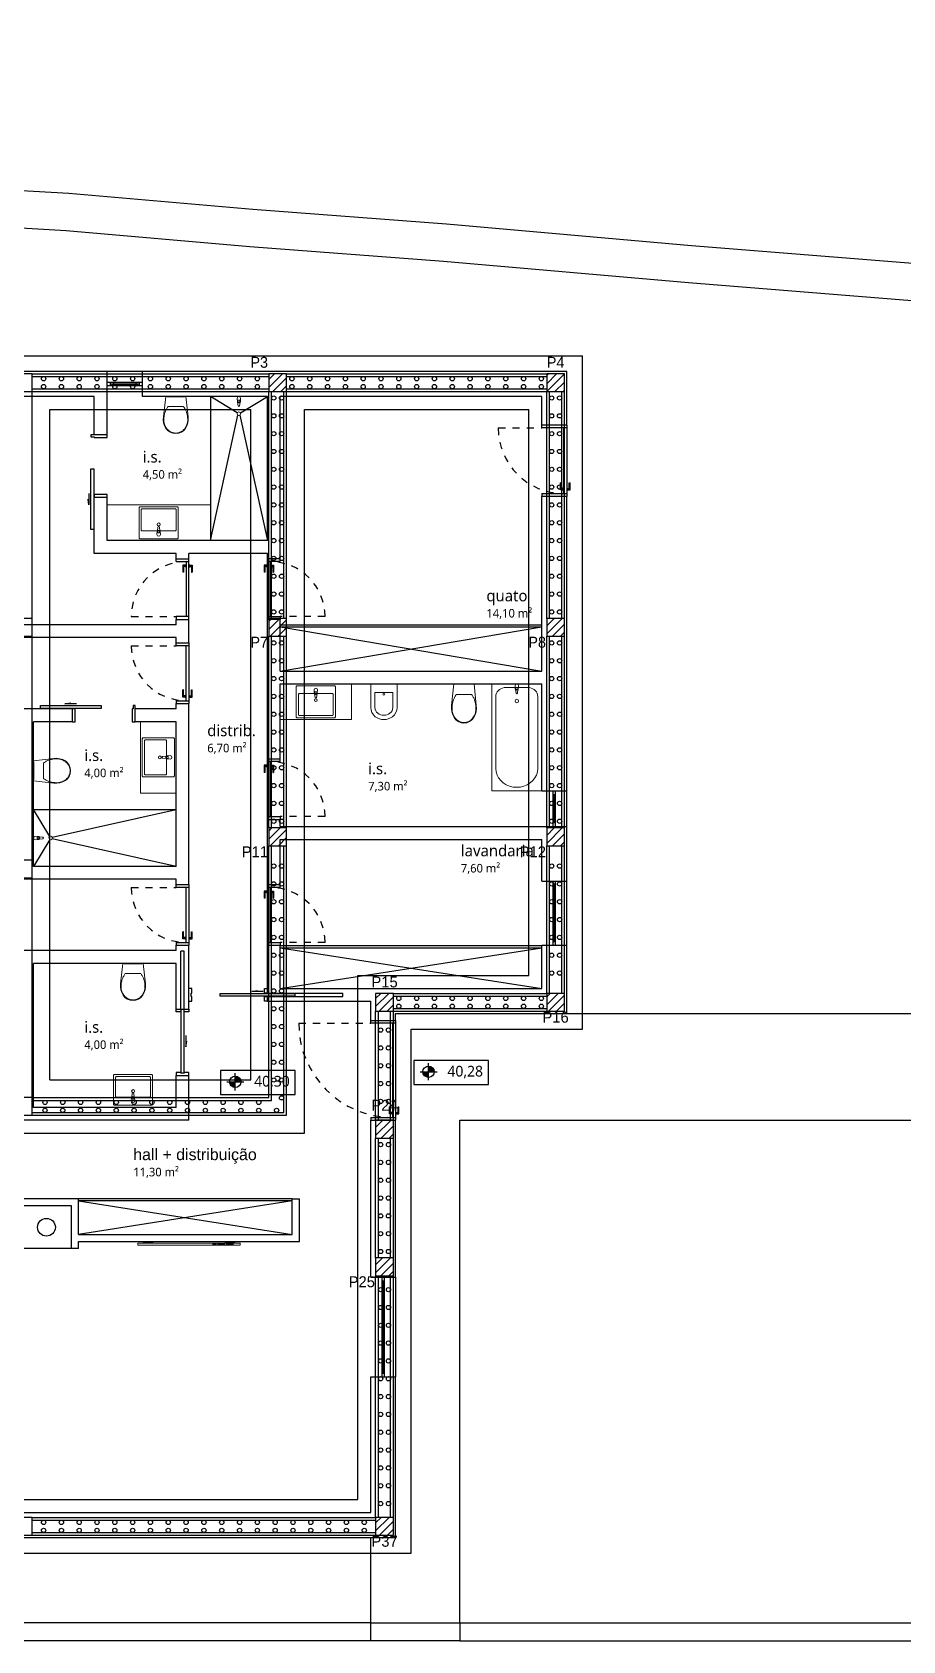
# Model space of a CAD drawing. Header units: millimetres. Extents: x 2071 to 2712, y 1262 to 1380.
# Drawn here: x 2423.16 to 2435.38, y 1355.6 to 1378.16 of the extents above; entities that cross this region are included whole.
import ezdxf
from ezdxf.enums import TextEntityAlignment as Align

# ---------------------------------------------------------------- set-up
doc = ezdxf.new("R2010")
doc.units = ezdxf.units.MM
doc.linetypes.add('Tracejado', pattern=[0.2, 0.1, -0.1])
doc.layers.add('.arquitetura', color=9, linetype='Continuous')
doc.layers.add('.plantas - estrutura em betão', color=8, linetype='Continuous')
doc.styles.add('CYPETXT', font='arial', dxfattribs={"height": 0.2})
doc.styles.add('GENERATED_STYLE_2', font='Trebuchet MS.ttf')

# ---------------------------------------------------------------- blocks, each defined once
blk = doc.blocks.new('A$C6026761A')
h = blk.add_hatch(color=0)
h.dxf.hatch_style = 1
h.paths.add_polyline_path([(300, 500), (300, 300), (500, 300, 0.414214)])
h.paths.add_polyline_path([(300, 300), (100, 300, 0.414214), (300, 100)])
at = {"color": 0}
for p, q in [((300, 0), (300, 600)), ((0, 300), (600, 300))]:
    blk.add_line(p, q, dxfattribs=at)
blk.add_circle((300, 300), 200, dxfattribs=at)
blk = doc.blocks.new('sdvdsv')
at = {"layer": '.arquitetura', "linetype": 'Continuous'}
for p, q in [((471.686, -135.647), (465.586, -135.647)), ((471.686, -136.532), (471.686, -135.647)), ((472.186, -135.647), (471.686, -135.647)), ((478.136, -135.647), (472.186, -135.647)), ((472.186, -135.997), (472.186, -135.647)), ((478.136, -136.397), (478.136, -135.647)), ((471.506, -135.997), (469.856, -135.997)), ((471.506, -136.532), (471.506, -135.997)), ((473.936, -135.997), (472.186, -135.997)), ((473.514, -136.226), (473.136, -135.997)), ((473.136, -135.997), (473.136, -138.017)), ((473.558, -136.225), (473.936, -135.997)), ((473.936, -138.017), (473.936, -135.997)), ((477.786, -135.997), (474.116, -135.997)), ((474.116, -138.272), (474.116, -135.997)), ((477.786, -136.397), (477.786, -135.997)), ((473.136, -138.017), (473.523, -136.259)), ((473.548, -136.259), (473.936, -138.017)), ((478.136, -136.397), (477.786, -136.397)), ((471.686, -136.532), (471.506, -136.532)), ((471.506, -138.197), (471.506, -137.412)), ((471.686, -137.412), (471.506, -137.412)), ((471.686, -138.017), (471.686, -137.412)), ((478.136, -137.397), (477.786, -137.397)), ((477.786, -139.847), (477.786, -137.397)), ((478.136, -141.527), (478.136, -137.397)), ((473.936, -138.017), (471.686, -138.017)), ((472.656, -138.197), (471.506, -138.197)), ((472.656, -138.272), (472.656, -138.197)), ((472.656, -138.272), (472.836, -138.272)), ((473.936, -138.197), (472.836, -138.197)), ((472.836, -138.272), (472.836, -138.197)), ((473.936, -138.272), (473.936, -138.197)), ((474.116, -138.272), (473.936, -138.272)), ((472.656, -139.197), (465.936, -139.197)), ((472.656, -139.197), (472.656, -139.122)), ((472.656, -139.122), (472.836, -139.122)), ((472.836, -139.452), (472.836, -139.122)), ((473.936, -141.077), (473.936, -139.122)), ((474.116, -139.122), (473.936, -139.122)), ((474.116, -139.847), (474.116, -139.122)), ((474.116, -139.197), (477.786, -139.197)), ((472.656, -139.377), (465.936, -139.377)), ((472.656, -139.452), (472.656, -139.377)), ((474.116, -139.227), (477.786, -139.227)), ((474.116, -139.227), (477.786, -139.847)), ((474.116, -139.847), (477.786, -139.227)), ((472.656, -139.452), (472.836, -139.452)), ((474.116, -139.847), (477.786, -139.847)), ((474.116, -141.077), (474.116, -140.027)), ((474.116, -140.027), (477.786, -140.027)), ((477.786, -141.527), (477.786, -140.027)), ((472.656, -140.377), (472.656, -140.302)), ((472.656, -140.302), (472.836, -140.302)), ((472.836, -142.842), (472.836, -140.302)), ((471.201, -140.377), (469.826, -140.377)), ((471.201, -140.557), (471.201, -140.377)), ((472.656, -140.377), (472.081, -140.377)), ((472.081, -140.557), (472.081, -140.377)), ((471.201, -140.557), (470.656, -140.557)), ((470.656, -142.587), (470.656, -140.557)), ((472.656, -140.557), (472.081, -140.557)), ((472.656, -142.587), (472.656, -140.557)), ((473.936, -141.077), (474.116, -141.077)), ((477.786, -141.527), (478.136, -141.527)), ((478.136, -142.027), (478.136, -141.527)), ((470.884, -142.165), (470.656, -141.787)), ((470.656, -141.787), (472.656, -141.787)), ((470.917, -142.175), (472.656, -141.787)), ((473.936, -142.842), (473.936, -141.927)), ((473.936, -141.927), (474.116, -141.927)), ((474.116, -142.027), (474.116, -141.927)), ((474.116, -142.027), (478.136, -142.027)), ((478.136, -142.792), (478.136, -142.027)), ((470.884, -142.209), (470.656, -142.587)), ((472.656, -142.587), (470.917, -142.2)), ((474.116, -142.842), (474.116, -142.207)), ((474.116, -142.207), (477.786, -142.207)), ((477.786, -142.792), (477.786, -142.207)), ((472.656, -142.767), (465.586, -142.767)), ((472.656, -142.587), (470.656, -142.587)), ((472.656, -142.842), (472.656, -142.767)), ((477.786, -142.792), (478.136, -142.792)), ((478.136, -143.692), (478.136, -142.792)), ((472.656, -142.842), (472.836, -142.842)), ((473.936, -142.842), (474.116, -142.842)), ((472.656, -143.767), (472.656, -143.692)), ((472.656, -143.692), (472.836, -143.692)), ((472.836, -144.587), (472.836, -143.692)), ((473.936, -144.362), (473.936, -143.692)), ((473.936, -143.692), (474.116, -143.692)), ((474.116, -144.297), (474.116, -143.692)), ((474.116, -143.697), (477.786, -143.697)), ((477.786, -144.297), (477.786, -143.692)), ((477.786, -143.692), (478.136, -143.692)), ((478.136, -144.647), (478.136, -143.692)), ((472.656, -143.767), (469.826, -143.767)), ((472.721, -144.587), (472.721, -143.777)), ((472.771, -143.777), (472.721, -143.777)), ((472.771, -144.587), (472.771, -143.777)), ((474.116, -143.727), (477.786, -143.727)), ((474.116, -143.727), (477.786, -144.297)), ((474.116, -144.297), (477.786, -143.727)), ((472.656, -143.947), (470.656, -143.947)), ((470.656, -145.967), (470.656, -143.947)), ((472.656, -144.587), (472.656, -143.947)), ((473.936, -144.362), (474.996, -144.362)), ((474.116, -144.297), (477.786, -144.297)), ((474.996, -144.412), (474.996, -144.362)), ((472.656, -144.587), (472.721, -144.587)), ((472.771, -144.587), (472.836, -144.587)), ((473.936, -144.412), (474.996, -144.412)), ((473.936, -144.477), (473.936, -144.412)), ((473.936, -144.477), (475.386, -144.477)), ((475.386, -144.747), (475.386, -144.477)), ((475.386, -144.747), (475.736, -144.747)), ((475.736, -144.747), (475.736, -144.647)), ((475.736, -144.647), (478.136, -144.647)), ((478.136, -144.647), (484.136, -144.647)), ((472.656, -145.967), (472.656, -145.517)), ((472.656, -145.517), (472.836, -145.517)), ((472.836, -146.147), (472.836, -145.517)), ((472.656, -145.967), (470.656, -145.967)), ((472.836, -146.147), (465.586, -146.147)), ((475.386, -146.147), (475.736, -146.147)), ((475.386, -148.347), (475.386, -146.147)), ((475.736, -148.347), (475.736, -146.147)), ((476.636, -146.147), (484.136, -146.147)), ((471.286, -147.247), (469.986, -147.247)), ((471.286, -147.747), (471.286, -147.247)), ((474.286, -147.247), (471.286, -147.247)), ((474.286, -147.277), (471.286, -147.277)), ((471.286, -147.277), (474.286, -147.747)), ((474.286, -147.277), (471.286, -147.747)), ((474.286, -147.747), (474.286, -147.247)), ((474.286, -147.247), (474.386, -147.247)), ((474.386, -147.847), (474.386, -147.247)), ((471.186, -147.347), (470.486, -147.347)), ((471.186, -147.947), (471.186, -147.347)), ((471.286, -147.747), (474.286, -147.747)), ((471.186, -147.947), (470.486, -147.947)), ((471.286, -147.947), (471.186, -147.947)), ((471.286, -147.947), (471.286, -147.847)), ((471.286, -147.847), (474.386, -147.847)), ((475.386, -148.347), (475.736, -148.347)), ((475.736, -148.347), (475.736, -149.747)), ((475.386, -149.747), (475.736, -149.747)), ((475.386, -151.647), (475.386, -149.747)), ((475.736, -151.997), (475.736, -149.747)), ((460.286, -151.647), (475.386, -151.647)), ((459.936, -151.997), (475.736, -151.997)), ((475.386, -153.197), (444.047, -153.197)), ((476.636, -153.197), (495.07, -153.197)), ((475.386, -153.447), (444.047, -153.447)), ((476.636, -153.447), (495.07, -153.447))]:
    blk.add_line(p, q, dxfattribs=at)
at = {"layer": '.arquitetura'}
for p, q in [((472.186, -135.802), (471.686, -135.802)), ((471.736, -135.842), (471.736, -135.802)), ((471.776, -135.802), (471.776, -135.817)), ((472.096, -135.817), (472.096, -135.802)), ((472.136, -135.802), (472.136, -135.842)), ((471.686, -135.842), (472.186, -135.842)), ((471.751, -135.827), (471.751, -135.817)), ((471.751, -135.817), (471.761, -135.817)), ((471.761, -135.827), (471.751, -135.827)), ((471.761, -135.817), (471.761, -135.827)), ((471.761, -135.817), (472.111, -135.817)), ((471.761, -135.827), (472.111, -135.827)), ((471.776, -135.827), (471.776, -135.842)), ((472.096, -135.842), (472.096, -135.827)), ((472.111, -135.827), (472.111, -135.817)), ((472.111, -135.817), (472.121, -135.817)), ((472.121, -135.827), (472.111, -135.827)), ((472.121, -135.817), (472.121, -135.827)), ((477.786, -136.437), (477.786, -136.397)), ((478.136, -136.437), (477.786, -136.437)), ((478.096, -137.357), (478.096, -136.437)), ((478.136, -136.397), (478.136, -137.397)), ((477.786, -137.357), (477.786, -137.397)), ((477.786, -137.357), (478.136, -137.357)), ((478.061, -137.207), (478.049, -137.207)), ((478.049, -137.307), (478.049, -137.207)), ((478.091, -137.307), (478.049, -137.307)), ((478.061, -137.287), (478.061, -137.207)), ((478.091, -137.287), (478.061, -137.287)), ((478.091, -137.317), (478.091, -137.277)), ((478.091, -137.277), (478.096, -137.277)), ((478.091, -137.317), (478.096, -137.317)), ((478.136, -137.277), (478.141, -137.277)), ((478.136, -137.317), (478.141, -137.317)), ((478.141, -137.317), (478.141, -137.277)), ((478.141, -137.287), (478.171, -137.287)), ((478.141, -137.307), (478.183, -137.307)), ((478.171, -137.207), (478.183, -137.207)), ((478.171, -137.287), (478.171, -137.207)), ((478.183, -137.307), (478.183, -137.207)), ((472.656, -138.312), (472.656, -138.272)), ((472.836, -139.122), (472.836, -138.272)), ((473.936, -139.122), (473.936, -138.272)), ((474.116, -138.312), (474.116, -138.272)), ((472.656, -138.312), (472.836, -138.312)), ((472.791, -138.362), (472.749, -138.362)), ((472.749, -138.362), (472.749, -138.462)), ((472.761, -138.462), (472.749, -138.462)), ((472.791, -138.382), (472.761, -138.382)), ((472.761, -138.382), (472.761, -138.462)), ((472.791, -138.352), (472.791, -138.392)), ((472.791, -138.352), (472.796, -138.352)), ((472.791, -138.392), (472.796, -138.392)), ((472.796, -138.312), (472.796, -139.082)), ((472.836, -138.352), (472.841, -138.352)), ((472.836, -138.392), (472.841, -138.392)), ((472.841, -138.352), (472.841, -138.392)), ((472.841, -138.362), (472.883, -138.362)), ((472.841, -138.382), (472.871, -138.382)), ((472.871, -138.382), (472.871, -138.462)), ((472.871, -138.462), (472.883, -138.462)), ((472.883, -138.362), (472.883, -138.462)), ((473.931, -138.362), (473.889, -138.362)), ((473.889, -138.362), (473.889, -138.462)), ((473.901, -138.462), (473.889, -138.462)), ((473.931, -138.382), (473.901, -138.382)), ((473.901, -138.382), (473.901, -138.462)), ((473.936, -138.352), (473.931, -138.352)), ((473.931, -138.352), (473.931, -138.392)), ((473.936, -138.392), (473.931, -138.392)), ((474.116, -138.312), (473.936, -138.312)), ((473.976, -138.312), (473.976, -139.082)), ((473.981, -138.352), (473.976, -138.352)), ((473.981, -138.392), (473.976, -138.392)), ((473.981, -138.352), (473.981, -138.392)), ((473.981, -138.362), (474.023, -138.362)), ((473.981, -138.382), (474.011, -138.382)), ((474.011, -138.382), (474.011, -138.462)), ((474.011, -138.462), (474.023, -138.462)), ((474.023, -138.362), (474.023, -138.462)), ((472.656, -139.082), (472.656, -139.122)), ((472.836, -139.082), (472.656, -139.082)), ((473.936, -139.082), (474.116, -139.082)), ((474.116, -139.082), (474.116, -139.122)), ((472.656, -139.492), (472.656, -139.452)), ((472.836, -139.492), (472.656, -139.492)), ((472.796, -140.262), (472.796, -139.492)), ((472.836, -139.452), (472.836, -140.302)), ((472.656, -140.262), (472.656, -140.302)), ((472.656, -140.262), (472.836, -140.262)), ((472.761, -140.112), (472.749, -140.112)), ((472.749, -140.212), (472.749, -140.112)), ((472.791, -140.212), (472.749, -140.212)), ((472.761, -140.192), (472.761, -140.112)), ((472.791, -140.192), (472.761, -140.192)), ((472.791, -140.222), (472.791, -140.182)), ((472.791, -140.182), (472.796, -140.182)), ((472.791, -140.222), (472.796, -140.222)), ((472.836, -140.182), (472.841, -140.182)), ((472.836, -140.222), (472.841, -140.222)), ((472.841, -140.222), (472.841, -140.182)), ((472.841, -140.192), (472.871, -140.192)), ((472.841, -140.212), (472.883, -140.212)), ((472.871, -140.112), (472.883, -140.112)), ((472.871, -140.192), (472.871, -140.112)), ((472.883, -140.212), (472.883, -140.112)), ((473.931, -141.167), (473.889, -141.167)), ((473.889, -141.167), (473.889, -141.267)), ((473.931, -141.187), (473.901, -141.187)), ((473.901, -141.187), (473.901, -141.267)), ((473.936, -141.157), (473.931, -141.157)), ((473.931, -141.157), (473.931, -141.197)), ((473.936, -141.197), (473.931, -141.197)), ((473.936, -141.927), (473.936, -141.077)), ((474.116, -141.117), (473.936, -141.117)), ((473.976, -141.117), (473.976, -141.887)), ((473.981, -141.157), (473.976, -141.157)), ((473.981, -141.197), (473.976, -141.197)), ((473.981, -141.157), (473.981, -141.197)), ((473.981, -141.167), (474.023, -141.167)), ((473.981, -141.187), (474.011, -141.187)), ((474.011, -141.187), (474.011, -141.267)), ((474.023, -141.167), (474.023, -141.267)), ((474.116, -141.117), (474.116, -141.077)), ((473.901, -141.267), (473.889, -141.267)), ((474.011, -141.267), (474.023, -141.267)), ((477.941, -141.527), (477.941, -142.027)), ((477.941, -141.577), (477.981, -141.577)), ((477.956, -141.617), (477.941, -141.617)), ((477.956, -141.602), (477.956, -141.592)), ((477.956, -141.592), (477.966, -141.592)), ((477.966, -141.602), (477.956, -141.602)), ((477.956, -141.602), (477.956, -141.952)), ((477.966, -141.592), (477.966, -141.602)), ((477.966, -141.602), (477.966, -141.952)), ((477.981, -141.617), (477.966, -141.617)), ((477.981, -142.027), (477.981, -141.527)), ((473.936, -141.887), (474.116, -141.887)), ((474.116, -141.887), (474.116, -141.927)), ((477.941, -141.937), (477.956, -141.937)), ((477.981, -141.977), (477.941, -141.977)), ((477.956, -141.962), (477.956, -141.952)), ((477.956, -141.952), (477.966, -141.952)), ((477.966, -141.962), (477.956, -141.962)), ((477.966, -141.937), (477.981, -141.937)), ((477.966, -141.952), (477.966, -141.962)), ((477.941, -142.792), (477.941, -143.692)), ((477.981, -143.692), (477.981, -142.792)), ((472.656, -142.882), (472.656, -142.842)), ((472.836, -142.882), (472.656, -142.882)), ((472.796, -143.652), (472.796, -142.882)), ((472.836, -142.842), (472.836, -143.692)), ((473.931, -142.932), (473.889, -142.932)), ((473.889, -142.932), (473.889, -143.032)), ((473.901, -143.032), (473.889, -143.032)), ((473.931, -142.952), (473.901, -142.952)), ((473.901, -142.952), (473.901, -143.032)), ((473.936, -142.922), (473.931, -142.922)), ((473.931, -142.922), (473.931, -142.962)), ((473.936, -142.962), (473.931, -142.962)), ((473.936, -143.692), (473.936, -142.842)), ((474.116, -142.882), (473.936, -142.882)), ((473.976, -142.882), (473.976, -143.652)), ((473.981, -142.922), (473.976, -142.922)), ((473.981, -142.962), (473.976, -142.962)), ((473.981, -142.922), (473.981, -142.962)), ((473.981, -142.932), (474.023, -142.932)), ((473.981, -142.952), (474.011, -142.952)), ((474.011, -142.952), (474.011, -143.032)), ((474.011, -143.032), (474.023, -143.032)), ((474.023, -142.932), (474.023, -143.032)), ((474.116, -142.882), (474.116, -142.842)), ((477.941, -142.842), (477.981, -142.842)), ((477.956, -142.882), (477.941, -142.882)), ((477.956, -142.867), (477.956, -142.857)), ((477.956, -142.857), (477.966, -142.857)), ((477.966, -142.867), (477.956, -142.867)), ((477.956, -142.867), (477.956, -143.617)), ((477.966, -142.857), (477.966, -142.867)), ((477.966, -142.867), (477.966, -143.617)), ((477.981, -142.882), (477.966, -142.882)), ((472.656, -143.652), (472.656, -143.692)), ((472.656, -143.652), (472.836, -143.652)), ((472.761, -143.502), (472.749, -143.502)), ((472.749, -143.602), (472.749, -143.502)), ((472.791, -143.602), (472.749, -143.602)), ((472.761, -143.582), (472.761, -143.502)), ((472.791, -143.582), (472.761, -143.582)), ((472.791, -143.612), (472.791, -143.572)), ((472.791, -143.572), (472.796, -143.572)), ((472.791, -143.612), (472.796, -143.612)), ((472.836, -143.572), (472.841, -143.572)), ((472.836, -143.612), (472.841, -143.612)), ((472.841, -143.612), (472.841, -143.572)), ((472.841, -143.582), (472.871, -143.582)), ((472.841, -143.602), (472.883, -143.602)), ((472.871, -143.502), (472.883, -143.502)), ((472.871, -143.582), (472.871, -143.502)), ((472.883, -143.602), (472.883, -143.502)), ((473.936, -143.652), (474.116, -143.652)), ((474.116, -143.652), (474.116, -143.692)), ((477.941, -143.602), (477.956, -143.602)), ((477.981, -143.642), (477.941, -143.642)), ((477.956, -143.627), (477.956, -143.617)), ((477.956, -143.617), (477.966, -143.617)), ((477.966, -143.627), (477.956, -143.627)), ((477.966, -143.602), (477.981, -143.602)), ((477.966, -143.617), (477.966, -143.627)), ((475.386, -144.787), (475.386, -144.747)), ((475.736, -144.787), (475.386, -144.787)), ((475.696, -146.107), (475.696, -144.787)), ((475.736, -144.747), (475.736, -146.147)), ((475.661, -145.957), (475.649, -145.957)), ((475.649, -146.057), (475.649, -145.957)), ((475.661, -146.037), (475.661, -145.957)), ((475.771, -145.957), (475.783, -145.957)), ((475.771, -146.037), (475.771, -145.957)), ((475.783, -146.057), (475.783, -145.957)), ((475.386, -146.107), (475.386, -146.147)), ((475.386, -146.107), (475.736, -146.107)), ((475.691, -146.057), (475.649, -146.057)), ((475.691, -146.037), (475.661, -146.037)), ((475.691, -146.067), (475.691, -146.027)), ((475.691, -146.027), (475.696, -146.027)), ((475.691, -146.067), (475.696, -146.067)), ((475.736, -146.027), (475.741, -146.027)), ((475.736, -146.067), (475.741, -146.067)), ((475.741, -146.067), (475.741, -146.027)), ((475.741, -146.037), (475.771, -146.037)), ((475.741, -146.057), (475.783, -146.057)), ((475.541, -148.347), (475.541, -149.747)), ((475.541, -148.397), (475.581, -148.397)), ((475.556, -148.437), (475.541, -148.437)), ((475.556, -148.422), (475.556, -148.412)), ((475.556, -148.412), (475.566, -148.412)), ((475.566, -148.422), (475.556, -148.422)), ((475.556, -149.672), (475.556, -148.422)), ((475.566, -148.412), (475.566, -148.422)), ((475.566, -149.672), (475.566, -148.422)), ((475.581, -148.437), (475.566, -148.437)), ((475.581, -149.747), (475.581, -148.347)), ((475.541, -149.657), (475.556, -149.657)), ((475.581, -149.697), (475.541, -149.697)), ((475.556, -149.682), (475.556, -149.672)), ((475.556, -149.672), (475.566, -149.672)), ((475.566, -149.682), (475.556, -149.682)), ((475.566, -149.657), (475.581, -149.657)), ((475.566, -149.672), (475.566, -149.682))]:
    blk.add_line(p, q, dxfattribs=at)
at = {"layer": '.arquitetura', "linetype": 'Tracejado', "ltscale": 0.1}
for p, q in [((477.176, -136.437), (477.786, -136.437)), ((472.026, -139.082), (472.656, -139.082)), ((474.746, -139.082), (474.116, -139.082)), ((472.026, -139.492), (472.656, -139.492)), ((474.746, -141.887), (474.116, -141.887)), ((472.026, -142.882), (472.656, -142.882)), ((474.746, -143.652), (474.116, -143.652)), ((474.376, -144.787), (475.386, -144.787))]:
    blk.add_line(p, q, dxfattribs=at)
at = {"layer": '.arquitetura', "linetype": 'Continuous', "lineweight": 5}
for p, q in [((473.136, -137.517), (471.686, -137.517)), ((475.116, -140.527), (475.116, -140.027)), ((474.116, -140.527), (475.116, -140.527)), ((472.156, -141.557), (472.156, -140.557)), ((472.656, -141.557), (472.156, -141.557))]:
    blk.add_line(p, q, dxfattribs=at)
at = {"layer": '.arquitetura', "ltscale": 0.1}
for p, q in [((476.636, -153.197), (476.636, -146.147)), ((475.386, -153.197), (475.386, -151.997))]:
    blk.add_line(p, q, dxfattribs=at)
at = {"layer": '.arquitetura', "linetype": 'Continuous', "flags": 128}
blk.add_lwpolyline([(495.07, -135.125), (493.48, -134.982), (488.171, -134.53), (485.865, -134.359), (479.889, -133.881), (476.452, -133.58), (473.731, -133.373), (471.152, -133.15), (469.078, -133.03), (466.148, -132.754), (463.987, -132.515), (460.783, -132.192), (458.964, -132.037), (456.792, -131.868), (453.072, -131.659), (451.177, -131.425), (449.554, -131.238), (447.517, -131.109), (446.351, -131.089), (444.885, -130.958), (444.047, -130.887)], dxfattribs=at)
at = {"layer": '.arquitetura', "linetype": 'Continuous'}
blk.add_lwpolyline([(495.07, -135.652), (493.434, -135.505), (488.13, -135.054), (485.825, -134.882), (479.845, -134.404), (476.409, -134.103), (473.688, -133.896), (471.114, -133.674), (469.038, -133.553), (466.094, -133.277), (463.932, -133.037), (460.734, -132.715), (458.922, -132.56), (456.757, -132.392), (453.025, -132.182), (451.115, -131.946), (449.507, -131.761), (447.496, -131.634), (446.323, -131.613), (444.84, -131.481), (444.047, -131.413)], dxfattribs=at)
at = {"layer": '.arquitetura', "linetype": 'Continuous', "lineweight": 5}
for points in [[(472.808, -136.406), (472.789, -136.444), (472.763, -136.474), (472.73, -136.498), (472.692, -136.512), (472.651, -136.517), (472.61, -136.512), (472.572, -136.498), (472.538, -136.474), (472.513, -136.444), (472.494, -136.406), (472.481, -136.366), (472.476, -136.324), (472.478, -136.282), (472.51, -135.997), (472.792, -135.997), (472.824, -136.282), (472.826, -136.324), (472.82, -136.366)], [(472.774, -135.997), (472.774, -136.002), (472.528, -136.002), (472.528, -135.997)], [(476.538, -140.46), (476.557, -140.5), (476.582, -140.532), (476.615, -140.556), (476.654, -140.572), (476.695, -140.577), (476.736, -140.572), (476.774, -140.556), (476.807, -140.532), (476.833, -140.5), (476.852, -140.46), (476.864, -140.417), (476.87, -140.373), (476.868, -140.328), (476.836, -140.027), (476.554, -140.027), (476.521, -140.328), (476.52, -140.373), (476.525, -140.417)], [(476.572, -140.027), (476.572, -140.032), (476.818, -140.032), (476.818, -140.027)], [(477.786, -141.527), (477.086, -141.527), (477.086, -140.027), (477.786, -140.027)], [(477.144, -140.181), (477.15, -140.159), (477.16, -140.14), (477.174, -140.122), (477.192, -140.106), (477.212, -140.094), (477.234, -140.085), (477.257, -140.079), (477.282, -140.077), (477.59, -140.077), (477.614, -140.079), (477.638, -140.085), (477.66, -140.094), (477.68, -140.106), (477.697, -140.122), (477.711, -140.14), (477.721, -140.159), (477.728, -140.181), (477.73, -140.202), (477.73, -141.215), (477.725, -141.26), (477.712, -141.305), (477.69, -141.346), (477.661, -141.383), (477.625, -141.416), (477.583, -141.442), (477.536, -141.461), (477.487, -141.473), (477.436, -141.477), (477.385, -141.473), (477.335, -141.461), (477.289, -141.442), (477.247, -141.416), (477.211, -141.383), (477.181, -141.346), (477.159, -141.305), (477.146, -141.26), (477.142, -141.215), (477.142, -140.202)], [(471.065, -141.402), (471.103, -141.383), (471.133, -141.358), (471.156, -141.325), (471.171, -141.286), (471.176, -141.245), (471.171, -141.204), (471.156, -141.166), (471.133, -141.133), (471.103, -141.107), (471.065, -141.088), (471.024, -141.076), (470.982, -141.07), (470.94, -141.072), (470.656, -141.104), (470.656, -141.386), (470.94, -141.419), (470.982, -141.42), (471.024, -141.415)], [(470.656, -141.368), (470.661, -141.368), (470.661, -141.122), (470.656, -141.122)], [(471.894, -144.356), (471.913, -144.394), (471.938, -144.424), (471.971, -144.448), (472.01, -144.462), (472.051, -144.467), (472.092, -144.462), (472.13, -144.448), (472.163, -144.424), (472.189, -144.394), (472.208, -144.356), (472.22, -144.316), (472.226, -144.274), (472.224, -144.232), (472.192, -143.947), (471.91, -143.947), (471.877, -144.232), (471.876, -144.274), (471.881, -144.316)], [(471.928, -143.947), (471.928, -143.952), (472.174, -143.952), (472.174, -143.947)]]:
    blk.add_lwpolyline(points, close=True, dxfattribs=at)
for points in [[(473.518, -136.074, 0.545546), (473.553, -136.074, 0.12102), (473.557, -136.064), (473.561, -136.022, 1), (473.511, -136.022), (473.515, -136.064, 0.12102)], [(473.522, -136.062, 1), (473.549, -136.062), (473.549, -136.047), (473.522, -136.047)], [(472.151, -137.992), (472.671, -137.992, 0.414214), (472.686, -137.977), (472.686, -137.557, 0.414214), (472.671, -137.542), (472.151, -137.542, 0.414214), (472.136, -137.557), (472.136, -137.977, 0.414214)], [(472.166, -137.587), (472.166, -137.867, 0.414214), (472.181, -137.882), (472.641, -137.882, 0.414214), (472.656, -137.867), (472.656, -137.587, 0.414214), (472.641, -137.572), (472.181, -137.572, 0.414214)], [(472.424, -137.892, 1), (472.397, -137.892), (472.397, -137.907), (472.424, -137.907)], [(474.356, -140.052), (474.876, -140.052, -0.414214), (474.891, -140.067), (474.891, -140.487, -0.414214), (474.876, -140.502), (474.356, -140.502, -0.414214), (474.341, -140.487), (474.341, -140.067, -0.414214)], [(477.422, -140.092, 1), (477.449, -140.092), (477.449, -140.077), (477.422, -140.077)], [(474.386, -140.472), (474.846, -140.472, 0.414214), (474.861, -140.457), (474.861, -140.177, 0.414214), (474.846, -140.162), (474.386, -140.162, 0.414214), (474.371, -140.177), (474.371, -140.457, 0.414214)], [(474.629, -140.137), (474.602, -140.137), (474.602, -140.152, 1), (474.629, -140.152)], [(475.446, -140.357, 0.236068), (475.487, -140.439, 0.333333), (475.655, -140.439, 0.236068), (475.696, -140.357), (475.696, -140.147), (475.446, -140.147)], [(472.631, -140.797), (472.631, -141.317, -0.414214), (472.616, -141.332), (472.196, -141.332, -0.414214), (472.181, -141.317), (472.181, -140.797, -0.414214), (472.196, -140.782), (472.616, -140.782, -0.414214)], [(472.211, -140.827), (472.211, -141.287, 0.414214), (472.226, -141.302), (472.506, -141.302, 0.414214), (472.521, -141.287), (472.521, -140.827, 0.414214), (472.506, -140.812), (472.226, -140.812, 0.414214)], [(472.546, -141.071), (472.546, -141.044), (472.531, -141.044, 1), (472.531, -141.071)], [(470.732, -142.205, 0.545546), (470.732, -142.17, 0.12102), (470.723, -142.166), (470.681, -142.162, 1), (470.681, -142.212), (470.723, -142.208, 0.12102)], [(470.721, -142.201, 1), (470.721, -142.174), (470.706, -142.174), (470.706, -142.201)], [(472.311, -145.934), (471.791, -145.934, -0.414214), (471.776, -145.919), (471.776, -145.519, -0.414214), (471.791, -145.504), (472.311, -145.504, -0.414214), (472.326, -145.519), (472.326, -145.919, -0.414214)], [(472.281, -145.534), (471.821, -145.534, 0.414214), (471.806, -145.549), (471.806, -145.809, 0.414214), (471.821, -145.824), (472.281, -145.824, 0.414214), (472.296, -145.809), (472.296, -145.549, 0.414214)], [(472.037, -145.849), (472.064, -145.849), (472.064, -145.835, 1), (472.037, -145.835)]]:
    blk.add_lwpolyline(points, format="xyb", close=True, dxfattribs=at)
for points in [[(473.553, -136.074), (473.547, -136.127, -0.882566), (473.525, -136.127), (473.518, -136.074)], [(472.393, -137.881, 0.12102), (472.39, -137.89), (472.386, -137.932, 1), (472.436, -137.932), (472.432, -137.89, 0.12102), (472.428, -137.881, 0.545546), (472.393, -137.881), (472.4, -137.828, -0.882566), (472.422, -137.828), (472.428, -137.881)], [(474.633, -140.164), (474.627, -140.217, -0.882566), (474.605, -140.217), (474.598, -140.164, 0.545546), (474.633, -140.164, 0.12102), (474.637, -140.154), (474.641, -140.112, 1), (474.591, -140.112), (474.595, -140.154, 0.12102), (474.598, -140.164)], [(477.453, -140.104, 0.12102), (477.457, -140.094), (477.461, -140.052, 1), (477.411, -140.052), (477.415, -140.094, 0.12102), (477.418, -140.104, 0.545546), (477.453, -140.104), (477.447, -140.156, -0.882566), (477.425, -140.156), (477.418, -140.104)], [(475.756, -140.357, -0.236068), (475.691, -140.487, -0.333333), (475.451, -140.487, -0.236068), (475.386, -140.357, 0.236068), (475.451, -140.487, 0.162278), (475.571, -140.527)], [(472.519, -141.075), (472.466, -141.068, -0.882566), (472.466, -141.046), (472.519, -141.04, 0.545546), (472.519, -141.075, 0.12102), (472.529, -141.078), (472.571, -141.082, 1), (472.571, -141.032), (472.529, -141.036, 0.12102), (472.519, -141.04)], [(470.732, -142.17), (470.785, -142.176, -0.882566), (470.785, -142.198), (470.732, -142.205)], [(472.033, -145.823), (472.04, -145.77, -0.882566), (472.062, -145.77), (472.068, -145.823, 0.545546), (472.033, -145.823, 0.12102), (472.03, -145.832), (472.026, -145.874, 1), (472.076, -145.874), (472.072, -145.832, 0.12102), (472.068, -145.823)]]:
    blk.add_lwpolyline(points, format="xyb", dxfattribs=at)
at = {"layer": '.arquitetura'}
for points in [[(471.506, -136.532), (471.461, -136.532), (471.461, -136.562), (471.506, -136.562), (471.506, -136.572), (471.686, -136.572), (471.686, -136.532)], [(471.433, -137.355), (471.433, -137.517), (471.42, -137.436)], [(471.686, -137.412), (471.686, -137.372), (471.506, -137.372), (471.506, -137.412)], [(471.258, -140.305), (471.096, -140.305), (471.177, -140.292)], [(471.201, -140.557), (471.241, -140.557), (471.241, -140.377), (471.201, -140.377)], [(472.081, -140.377), (472.081, -140.332), (472.051, -140.332), (472.051, -140.377), (472.041, -140.377), (472.041, -140.557), (472.081, -140.557)], [(472.836, -144.477), (472.876, -144.477), (472.876, -144.412), (472.866, -144.412), (472.866, -144.362), (472.876, -144.362), (472.876, -144.297), (472.836, -144.297)], [(473.878, -144.34), (473.716, -144.34), (473.797, -144.327)], [(473.936, -144.362), (473.896, -144.362), (473.896, -144.297), (473.936, -144.297)], [(472.721, -144.587), (472.721, -144.627), (472.656, -144.627), (472.656, -144.587)], [(472.836, -144.587), (472.836, -144.627), (472.771, -144.627), (472.771, -144.587)], [(473.936, -144.477), (473.896, -144.477), (473.896, -144.412), (473.936, -144.412)], [(472.793, -144.956), (472.793, -145.118), (472.806, -145.037)], [(472.836, -145.517), (472.836, -145.477), (472.771, -145.477), (472.771, -145.487), (472.721, -145.487), (472.721, -145.477), (472.656, -145.477), (472.656, -145.517)]]:
    blk.add_lwpolyline(points, dxfattribs=at)
for points in [[(471.501, -137.861), (471.461, -137.861), (471.461, -137.011), (471.501, -137.011)], [(470.752, -140.372), (470.752, -140.332), (471.602, -140.332), (471.602, -140.372)], [(473.272, -144.407), (473.272, -144.367), (474.322, -144.367), (474.322, -144.407)], [(472.766, -145.487), (472.726, -145.487), (472.726, -144.587), (472.766, -144.587)], [(473.278, -145.449), (473.278, -145.787), (474.325, -145.787), (474.325, -145.449)], [(475.99, -145.308), (475.99, -145.646), (477.037, -145.646), (477.037, -145.308)]]:
    blk.add_lwpolyline(points, close=True, dxfattribs=at)
at = {"layer": '.arquitetura', "linetype": 'Continuous', "lineweight": 5}
blk.add_lwpolyline([(475.756, -140.357), (475.756, -140.027), (475.386, -140.027), (475.386, -140.357)], dxfattribs=at)
at = {"layer": '.arquitetura', "linetype": 'Continuous', "lineweight": 0}
blk.add_lwpolyline([(472.118, -147.872), (472.477, -147.847), (473.194, -147.847), (473.553, -147.872), (472.118, -147.872), (472.118, -147.897), (473.553, -147.897), (473.553, -147.872)], dxfattribs=at)
for points in [[(473.17, -147.887), (473.17, -147.881), (473.218, -147.881), (473.218, -147.887)], [(473.242, -147.887), (473.242, -147.881), (473.338, -147.881), (473.338, -147.887)], [(473.362, -147.887), (473.362, -147.881), (473.457, -147.881), (473.457, -147.887)]]:
    blk.add_lwpolyline(points, close=True, dxfattribs=at)
at = {"layer": '.arquitetura', "linetype": 'Continuous'}
blk.add_lwpolyline([(475.386, -153.197), (476.636, -153.197), (476.636, -153.447), (475.386, -153.447)], close=True, dxfattribs=at)
at = {"layer": '.arquitetura', "linetype": 'Continuous', "lineweight": 5}
for centre, radius in [((473.536, -136.237), 0.025), ((472.411, -137.79), 0.02), ((474.616, -140.255), 0.02), ((475.571, -140.17), 0.015), ((477.436, -140.267), 0.025), ((472.428, -141.057), 0.02), ((470.896, -142.187), 0.025), ((472.051, -145.737), 0.02)]:
    blk.add_circle(centre, radius, dxfattribs=at)
at = {"layer": '.arquitetura', "linetype": 'Continuous'}
blk.add_circle((470.836, -147.647), 0.125, dxfattribs=at)
at = {"layer": '.arquitetura', "linetype": 'Tracejado', "ltscale": 0.1}
for centre, radius, start, end in [((478.096, -136.437), 0.92, 180, 270), ((472.796, -139.082), 0.77, 90, 180), ((473.976, -139.082), 0.77, 0, 90), ((472.796, -139.492), 0.77, 180, 270), ((473.976, -141.887), 0.77, 0, 90), ((472.796, -142.882), 0.77, 180, 270), ((473.976, -143.652), 0.77, 0, 90), ((475.696, -144.787), 1.32, 180, 270)]:
    blk.add_arc(centre, radius, start, end, dxfattribs=at)
at = {"layer": '.arquitetura', "linetype": 'Continuous', "lineweight": 5}
for points in [[(472.484, -136.321), (472.481, -136.223), (472.542, -136.138), (472.596, -136.138), (472.651, -136.138), (472.705, -136.138), (472.76, -136.138), (472.821, -136.223), (472.818, -136.321), (472.825, -136.421), (472.732, -136.488), (472.696, -136.51), (472.651, -136.51), (472.606, -136.51), (472.57, -136.488), (472.477, -136.421), (472.484, -136.321)], [(476.862, -140.369), (476.865, -140.266), (476.804, -140.176), (476.749, -140.176), (476.695, -140.176), (476.64, -140.176), (476.586, -140.176), (476.525, -140.266), (476.528, -140.369), (476.521, -140.476), (476.614, -140.547), (476.65, -140.57), (476.695, -140.57), (476.74, -140.57), (476.776, -140.547), (476.869, -140.476), (476.862, -140.369)], [(470.979, -141.078), (470.881, -141.075), (470.796, -141.136), (470.796, -141.191), (470.796, -141.245), (470.796, -141.3), (470.796, -141.354), (470.881, -141.415), (470.979, -141.412), (471.08, -141.419), (471.147, -141.326), (471.169, -141.29), (471.169, -141.245), (471.169, -141.2), (471.147, -141.164), (471.08, -141.071), (470.979, -141.078)], [(472.218, -144.271), (472.221, -144.173), (472.16, -144.088), (472.105, -144.088), (472.051, -144.088), (471.996, -144.088), (471.942, -144.088), (471.881, -144.173), (471.884, -144.271), (471.877, -144.371), (471.97, -144.438), (472.006, -144.46), (472.051, -144.46), (472.096, -144.46), (472.132, -144.438), (472.225, -144.371), (472.218, -144.271)]]:
    blk.add_rational_spline(points, [1, 0.962013989185, 1, 1, 1, 1, 1, 0.962013989185, 1, 0.90031906162, 1, 0.951314946504, 1, 0.951314946504, 1, 0.90031906162, 1], degree=2, knots=[0, 0, 0, 0.553021, 0.553021, 1.553021, 1.553021, 2.553021, 2.553021, 3.106041, 3.106041, 4.00663, 4.00663, 4.633273, 4.633273, 5.259917, 5.259917, 6.160506, 6.160506, 6.160506], dxfattribs=at)
at = {"layer": '.arquitetura', "xscale": 0.0004, "yscale": 0.0004, "zscale": 0.0004}
for p in [(473.366, -145.727), (476.078, -145.586)]:
    blk.add_blockref('A$C6026761A', p, dxfattribs=at)
at = {"layer": '.arquitetura', "char_height": 0.16, "attachment_point": 1, "style": 'GENERATED_STYLE_2'}
for s, insert, width in [('i.s.\\P{\\H0.75x;4,50 m²}', (472.187, -136.762), 1.63695), ('quato\\P{\\H0.75x;14,10 m²}', (477.01, -138.709), 1.63695), ('distrib.\\P{\\H0.75x;6,70 m²}', (473.093, -140.6), 1.63695), ('i.s.\\P{\\H0.75x;4,00 m²}', (471.367, -140.948), 1.63695), ('i.s.\\P{\\H0.75x;7,30 m²}', (475.351, -141.134), 1.63695), ('lavandaria\\P{\\H0.75x;7,60 m²}', (476.651, -142.285), 1.63695), ('i.s.\\P{\\H0.75x;4,00 m²}', (471.367, -144.759), 1.63695), ('\\A1;{\\fArial Unicode MS|b0|i0|c0|p34;hall + distribuição\\H0.66x;\\S^  ;\\S^  ;\\H1.5152x;\\P\\A0;\\fTrebuchet MS|b0|i0|c0|p38;\\H0.74998x;11,30 m²}', (472.054, -146.546), 2.06193)]:
    blk.add_mtext(s, dxfattribs=dict(at, insert=insert, width=width))
at = {"layer": '.arquitetura', "char_height": 0.15, "attachment_point": 1, "style": 'GENERATED_STYLE_2'}
for s, insert in [('\\pxqr;40,28', (476.065, -145.383)), ('\\pxqr;40,30', (473.353, -145.524))]:
    blk.add_mtext_dynamic_manual_height_columns(s, width=0.89733, gutter_width=0.75, heights=[0], dxfattribs=dict(at, insert=insert))

msp = doc.modelspace()

# ---------------------------------------------------------------- linework, layer by layer
at = {"layer": '.plantas - estrutura em betão'}
for p, q in [((2423.0366, 1373.62061), (2426.6066, 1373.62061)), ((2426.6066, 1373.62061), (2430.88159, 1373.62061)), ((2430.88159, 1369.81561), (2430.88159, 1373.62061)), ((2423.1616, 1373.37061), (2426.4816, 1373.37061)), ((2423.1616, 1373.33061), (2426.4816, 1373.33061)), ((2426.4816, 1373.17781), (2426.6744, 1373.37061)), ((2426.4816, 1373.29095), (2426.56126, 1373.37061)), ((2426.53753, 1373.12061), (2426.7316, 1373.31468)), ((2426.7316, 1373.37061), (2430.38159, 1373.37061)), ((2426.7316, 1373.33061), (2430.38159, 1373.33061)), ((2430.38159, 1373.23115), (2430.52106, 1373.37061)), ((2430.38159, 1373.34428), (2430.40792, 1373.37061)), ((2430.3842, 1373.12061), (2430.63159, 1373.36801)), ((2423.1616, 1373.16061), (2426.4816, 1373.16061)), ((2423.1616, 1373.12061), (2426.4816, 1373.12061)), ((2423.1616, 1369.94061), (2423.1616, 1373.12061)), ((2426.4816, 1369.94061), (2426.4816, 1373.12061)), ((2426.5216, 1369.94061), (2426.5216, 1373.12061)), ((2426.65067, 1373.12061), (2426.7316, 1373.20154)), ((2426.6916, 1369.94061), (2426.6916, 1373.12061)), ((2426.7316, 1373.16061), (2430.38159, 1373.16061)), ((2426.7316, 1373.12061), (2430.38159, 1373.12061)), ((2426.7316, 1369.94061), (2426.7316, 1373.12061)), ((2430.38159, 1369.94061), (2430.38159, 1373.12061)), ((2430.42159, 1369.94061), (2430.42159, 1373.12061)), ((2430.49733, 1373.12061), (2430.63159, 1373.25487)), ((2430.59159, 1369.94061), (2430.59159, 1373.12061)), ((2430.61047, 1373.12061), (2430.63159, 1373.14174)), ((2430.63159, 1369.94061), (2430.63159, 1373.12061)), ((2423.4116, 1372.87061), (2426.2316, 1372.87061)), ((2423.4116, 1369.81561), (2423.4116, 1372.87061)), ((2426.2316, 1369.81561), (2426.2316, 1372.87061)), ((2426.9816, 1372.87061), (2430.13159, 1372.87061)), ((2426.9816, 1369.81561), (2426.9816, 1372.87061)), ((2430.13159, 1369.81561), (2430.13159, 1372.87061)), ((2426.4816, 1369.7837), (2426.63851, 1369.94061)), ((2426.4816, 1369.89684), (2426.52537, 1369.94061)), ((2426.50165, 1369.69061), (2426.7316, 1369.92056)), ((2430.38159, 1369.7239), (2430.59831, 1369.94061)), ((2430.38159, 1369.83704), (2430.48517, 1369.94061)), ((2423.1616, 1366.55061), (2423.1616, 1369.69061)), ((2423.4116, 1366.42561), (2423.4116, 1369.81561)), ((2426.2316, 1366.87561), (2426.2316, 1369.81561)), ((2426.4816, 1367.00061), (2426.4816, 1369.69061)), ((2426.5216, 1367.00061), (2426.5216, 1369.69061)), ((2426.61478, 1369.69061), (2426.7316, 1369.80743)), ((2426.6916, 1367.00061), (2426.6916, 1369.69061)), ((2426.72792, 1369.69061), (2426.7316, 1369.69429)), ((2426.7316, 1367.00061), (2426.7316, 1369.69061)), ((2426.9816, 1366.87561), (2426.9816, 1369.81561)), ((2430.13159, 1366.87561), (2430.13159, 1369.81561)), ((2430.38159, 1367.00061), (2430.38159, 1369.69061)), ((2430.42159, 1367.00061), (2430.42159, 1369.69061)), ((2430.46145, 1369.69061), (2430.63159, 1369.86076)), ((2430.57458, 1369.69061), (2430.63159, 1369.74762)), ((2430.59159, 1367.00061), (2430.59159, 1369.69061)), ((2430.63159, 1367.00061), (2430.63159, 1369.69061)), ((2430.88159, 1366.87561), (2430.88159, 1369.81561)), ((2426.4816, 1366.84214), (2426.64007, 1367.00061)), ((2426.4816, 1366.95527), (2426.52694, 1367.00061)), ((2426.50321, 1366.75061), (2426.7316, 1366.979)), ((2430.38159, 1366.78233), (2430.59987, 1367.00061)), ((2430.38159, 1366.89547), (2430.48674, 1367.00061)), ((2426.2316, 1363.47061), (2426.2316, 1366.87561)), ((2426.4816, 1363.22061), (2426.4816, 1366.75061)), ((2426.5216, 1363.18061), (2426.5216, 1366.75061)), ((2426.61635, 1366.75061), (2426.7316, 1366.86586)), ((2426.6916, 1363.01061), (2426.6916, 1366.75061)), ((2426.72949, 1366.75061), (2426.7316, 1366.75272)), ((2426.7316, 1362.97061), (2426.7316, 1366.75061)), ((2426.9816, 1362.72061), (2426.9816, 1366.87561)), ((2430.13159, 1364.93061), (2430.13159, 1366.87561)), ((2430.38159, 1364.68061), (2430.38159, 1366.75061)), ((2430.42159, 1364.68061), (2430.42159, 1366.75061)), ((2430.46301, 1366.75061), (2430.63159, 1366.9192)), ((2430.57615, 1366.75061), (2430.63159, 1366.80606)), ((2430.59159, 1364.68061), (2430.59159, 1366.75061)), ((2430.63159, 1364.68061), (2430.63159, 1366.75061)), ((2430.88159, 1364.18061), (2430.88159, 1366.87561)), ((2423.1616, 1363.22061), (2423.1616, 1366.30061)), ((2423.4116, 1363.47061), (2423.4116, 1366.42561)), ((2427.7316, 1364.93061), (2430.13159, 1364.93061)), ((2427.7316, 1362.77561), (2427.7316, 1364.93061)), ((2427.9816, 1364.49547), (2428.16674, 1364.68061)), ((2427.9816, 1364.60861), (2428.0536, 1364.68061)), ((2428.02987, 1364.43061), (2428.2316, 1364.63234)), ((2428.14301, 1364.43061), (2428.2316, 1364.5192)), ((2428.2316, 1364.68061), (2430.38159, 1364.68061)), ((2428.2316, 1364.64061), (2430.38159, 1364.64061)), ((2430.38159, 1364.51959), (2430.54261, 1364.68061)), ((2430.38159, 1364.63273), (2430.42948, 1364.68061)), ((2430.40575, 1364.43061), (2430.63159, 1364.65646)), ((2430.51889, 1364.43061), (2430.63159, 1364.54332)), ((2427.9816, 1362.90061), (2427.9816, 1364.43061)), ((2428.0216, 1362.90061), (2428.0216, 1364.43061)), ((2428.1916, 1362.90061), (2428.1916, 1364.43061)), ((2428.2316, 1364.47061), (2430.38159, 1364.47061)), ((2428.2316, 1364.43061), (2430.38159, 1364.43061)), ((2428.2316, 1362.90061), (2428.2316, 1364.43061)), ((2428.4816, 1364.18061), (2430.88159, 1364.18061)), ((2428.4816, 1362.77561), (2428.4816, 1364.18061)), ((2423.4116, 1363.47061), (2426.2316, 1363.47061)), ((2423.1616, 1363.22061), (2426.4816, 1363.22061)), ((2423.1616, 1363.18061), (2426.5216, 1363.18061)), ((2423.1616, 1363.01061), (2426.6916, 1363.01061)), ((2423.1616, 1362.97061), (2426.7316, 1362.97061)), ((2427.9816, 1362.68528), (2428.19693, 1362.90061)), ((2427.9816, 1362.79842), (2428.08379, 1362.90061)), ((2423.0366, 1362.72061), (2426.9816, 1362.72061)), ((2427.7316, 1360.84561), (2427.7316, 1362.77561)), ((2428.06007, 1362.65061), (2428.2316, 1362.82214)), ((2428.1732, 1362.65061), (2428.2316, 1362.70901)), ((2428.4816, 1360.84561), (2428.4816, 1362.77561)), ((2427.9816, 1360.97061), (2427.9816, 1362.65061)), ((2428.0216, 1360.97061), (2428.0216, 1362.65061)), ((2428.1916, 1360.97061), (2428.1916, 1362.65061)), ((2428.2316, 1360.97061), (2428.2316, 1362.65061)), ((2427.9816, 1360.76195), (2428.19026, 1360.97061)), ((2427.9816, 1360.87509), (2428.07712, 1360.97061)), ((2428.0534, 1360.72061), (2428.2316, 1360.89881)), ((2427.7316, 1357.58061), (2427.7316, 1360.84561)), ((2427.9816, 1357.33061), (2427.9816, 1360.72061)), ((2428.0216, 1357.33061), (2428.0216, 1360.72061)), ((2428.16653, 1360.72061), (2428.2316, 1360.78568)), ((2428.1916, 1357.33061), (2428.1916, 1360.72061)), ((2428.2316, 1357.33061), (2428.2316, 1360.72061)), ((2428.4816, 1356.83061), (2428.4816, 1360.84561)), ((2423.0366, 1357.58061), (2427.7316, 1357.58061)), ((2423.1616, 1357.33061), (2427.9816, 1357.33061)), ((2423.1616, 1357.29061), (2427.9816, 1357.29061)), ((2427.9816, 1357.14156), (2428.17065, 1357.33061)), ((2427.9816, 1357.2547), (2428.05751, 1357.33061)), ((2428.03378, 1357.08061), (2428.2316, 1357.27843)), ((2423.1616, 1357.12061), (2427.9816, 1357.12061)), ((2423.1616, 1357.08061), (2427.9816, 1357.08061)), ((2428.14692, 1357.08061), (2428.2316, 1357.16529)), ((2423.0366, 1356.83061), (2428.4816, 1356.83061))]:
    msp.add_line(p, q, dxfattribs=at)
for points in [[(2422.9116, 1373.12061), (2423.1616, 1373.12061), (2423.1616, 1373.37061), (2422.9116, 1373.37061), (2422.9116, 1373.12061)], [(2426.4816, 1373.12061), (2426.7316, 1373.12061), (2426.7316, 1373.37061), (2426.4816, 1373.37061), (2426.4816, 1373.12061)], [(2430.38159, 1373.12061), (2430.63159, 1373.12061), (2430.63159, 1373.37061), (2430.38159, 1373.37061), (2430.38159, 1373.12061)], [(2422.9116, 1369.69061), (2423.1616, 1369.69061), (2423.1616, 1369.94061), (2422.9116, 1369.94061), (2422.9116, 1369.69061)], [(2426.4816, 1369.69061), (2426.7316, 1369.69061), (2426.7316, 1369.94061), (2426.4816, 1369.94061), (2426.4816, 1369.69061)], [(2430.38159, 1369.69061), (2430.63159, 1369.69061), (2430.63159, 1369.94061), (2430.38159, 1369.94061), (2430.38159, 1369.69061)], [(2426.4816, 1366.75061), (2426.7316, 1366.75061), (2426.7316, 1367.00061), (2426.4816, 1367.00061), (2426.4816, 1366.75061)], [(2430.38159, 1366.75061), (2430.63159, 1366.75061), (2430.63159, 1367.00061), (2430.38159, 1367.00061), (2430.38159, 1366.75061)], [(2422.9116, 1366.30061), (2423.1616, 1366.30061), (2423.1616, 1366.55061), (2422.9116, 1366.55061), (2422.9116, 1366.30061)], [(2427.9816, 1364.43061), (2428.2316, 1364.43061), (2428.2316, 1364.68061), (2427.9816, 1364.68061), (2427.9816, 1364.43061)], [(2430.38159, 1364.43061), (2430.63159, 1364.43061), (2430.63159, 1364.68061), (2430.38159, 1364.68061), (2430.38159, 1364.43061)], [(2422.9116, 1362.97061), (2423.1616, 1362.97061), (2423.1616, 1363.22061), (2422.9116, 1363.22061), (2422.9116, 1362.97061)], [(2427.9816, 1362.65061), (2428.2316, 1362.65061), (2428.2316, 1362.90061), (2427.9816, 1362.90061), (2427.9816, 1362.65061)], [(2427.9816, 1360.72061), (2428.2316, 1360.72061), (2428.2316, 1360.97061), (2427.9816, 1360.97061), (2427.9816, 1360.72061)], [(2422.9116, 1357.08061), (2423.1616, 1357.08061), (2423.1616, 1357.33061), (2422.9116, 1357.33061), (2422.9116, 1357.08061)], [(2427.9816, 1357.08061), (2428.2316, 1357.08061), (2428.2316, 1357.33061), (2427.9816, 1357.33061), (2427.9816, 1357.08061)]]:
    msp.add_lwpolyline(points, close=True, dxfattribs=at)
for centre in [(2423.3216, 1373.30061), (2423.5716, 1373.30061), (2423.8216, 1373.30061), (2424.0716, 1373.30061), (2424.3216, 1373.30061), (2424.5716, 1373.30061), (2424.8216, 1373.30061), (2425.0716, 1373.30061), (2425.3216, 1373.30061), (2425.5716, 1373.30061), (2425.8216, 1373.30061), (2426.0716, 1373.30061), (2426.3216, 1373.30061), (2426.8066, 1373.30061), (2427.0566, 1373.30061), (2427.3066, 1373.30061), (2427.5566, 1373.30061), (2427.8066, 1373.30061), (2428.0566, 1373.30061), (2428.3066, 1373.30061), (2428.5566, 1373.30061), (2428.8066, 1373.30061), (2429.0566, 1373.30061), (2429.3066, 1373.30061), (2429.5566, 1373.30061), (2429.8066, 1373.30061), (2430.0566, 1373.30061), (2430.3066, 1373.30061), (2423.3216, 1373.19061), (2423.5716, 1373.19061), (2423.8216, 1373.19061), (2424.0716, 1373.19061), (2424.3216, 1373.19061), (2424.5716, 1373.19061), (2424.8216, 1373.19061), (2425.0716, 1373.19061), (2425.3216, 1373.19061), (2425.5716, 1373.19061), (2425.8216, 1373.19061), (2426.0716, 1373.19061), (2426.3216, 1373.19061), (2426.5516, 1373.03061), (2426.6616, 1373.03061), (2426.8066, 1373.19061), (2427.0566, 1373.19061), (2427.3066, 1373.19061), (2427.5566, 1373.19061), (2427.8066, 1373.19061), (2428.0566, 1373.19061), (2428.3066, 1373.19061), (2428.5566, 1373.19061), (2428.8066, 1373.19061), (2429.0566, 1373.19061), (2429.3066, 1373.19061), (2429.5566, 1373.19061), (2429.8066, 1373.19061), (2430.0566, 1373.19061), (2430.3066, 1373.19061), (2430.45159, 1373.03061), (2430.56159, 1373.03061), (2426.5516, 1372.78061), (2426.6616, 1372.78061), (2430.45159, 1372.78061), (2430.56159, 1372.78061), (2426.5516, 1372.53061), (2426.6616, 1372.53061), (2430.45159, 1372.53061), (2430.56159, 1372.53061), (2426.5516, 1372.28061), (2426.6616, 1372.28061), (2430.45159, 1372.28061), (2430.56159, 1372.28061), (2426.5516, 1372.03061), (2426.6616, 1372.03061), (2430.45159, 1372.03061), (2430.56159, 1372.03061), (2426.5516, 1371.78061), (2426.6616, 1371.78061), (2430.45159, 1371.78061), (2430.56159, 1371.78061), (2426.5516, 1371.53061), (2426.6616, 1371.53061), (2430.45159, 1371.53061), (2430.56159, 1371.53061), (2426.5516, 1371.28061), (2426.6616, 1371.28061), (2430.45159, 1371.28061), (2430.56159, 1371.28061), (2426.5516, 1371.03061), (2426.6616, 1371.03061), (2430.45159, 1371.03061), (2430.56159, 1371.03061), (2426.5516, 1370.78061), (2426.6616, 1370.78061), (2430.45159, 1370.78061), (2430.56159, 1370.78061), (2426.5516, 1370.53061), (2426.6616, 1370.53061), (2430.45159, 1370.53061), (2430.56159, 1370.53061), (2426.5516, 1370.28061), (2426.6616, 1370.28061), (2430.45159, 1370.28061), (2430.56159, 1370.28061), (2426.5516, 1370.03061), (2426.6616, 1370.03061), (2430.45159, 1370.03061), (2430.56159, 1370.03061), (2426.5516, 1369.59561), (2426.6616, 1369.59561), (2430.45159, 1369.59561), (2430.56159, 1369.59561), (2426.5516, 1369.34561), (2426.6616, 1369.34561), (2430.45159, 1369.34561), (2430.56159, 1369.34561), (2426.5516, 1369.09561), (2426.6616, 1369.09561), (2430.45159, 1369.09561), (2430.56159, 1369.09561), (2426.5516, 1368.84561), (2426.6616, 1368.84561), (2430.45159, 1368.84561), (2430.56159, 1368.84561), (2426.5516, 1368.59561), (2426.6616, 1368.59561), (2430.45159, 1368.59561), (2430.56159, 1368.59561), (2426.5516, 1368.34561), (2426.6616, 1368.34561), (2430.45159, 1368.34561), (2430.56159, 1368.34561), (2426.5516, 1368.09561), (2426.6616, 1368.09561), (2430.45159, 1368.09561), (2430.56159, 1368.09561), (2426.5516, 1367.84561), (2426.6616, 1367.84561), (2430.45159, 1367.84561), (2430.56159, 1367.84561), (2426.5516, 1367.59561), (2426.6616, 1367.59561), (2430.45159, 1367.59561), (2430.56159, 1367.59561), (2426.5516, 1367.34561), (2426.6616, 1367.34561), (2430.45159, 1367.34561), (2430.56159, 1367.34561), (2426.5516, 1367.09561), (2426.6616, 1367.09561), (2430.45159, 1367.09561), (2430.56159, 1367.09561), (2426.5516, 1366.46561), (2426.6616, 1366.46561), (2430.45159, 1366.46561), (2430.56159, 1366.46561), (2426.5516, 1366.21561), (2426.6616, 1366.21561), (2430.45159, 1366.21561), (2430.56159, 1366.21561), (2426.5516, 1365.96561), (2426.6616, 1365.96561), (2430.45159, 1365.96561), (2430.56159, 1365.96561), (2426.5516, 1365.71561), (2426.6616, 1365.71561), (2430.45159, 1365.71561), (2430.56159, 1365.71561), (2426.5516, 1365.46561), (2426.6616, 1365.46561), (2430.45159, 1365.46561), (2430.56159, 1365.46561), (2426.5516, 1365.21561), (2426.6616, 1365.21561), (2430.45159, 1365.21561), (2430.56159, 1365.21561), (2426.5516, 1364.96561), (2426.6616, 1364.96561), (2430.45159, 1364.96561), (2430.56159, 1364.96561), (2426.5516, 1364.71561), (2426.6616, 1364.71561), (2426.5516, 1364.46561), (2426.6616, 1364.46561), (2428.3066, 1364.61061), (2428.3066, 1364.50061), (2428.5566, 1364.61061), (2428.5566, 1364.50061), (2428.8066, 1364.61061), (2428.8066, 1364.50061), (2429.0566, 1364.61061), (2429.0566, 1364.50061), (2429.3066, 1364.61061), (2429.3066, 1364.50061), (2429.5566, 1364.61061), (2429.5566, 1364.50061), (2429.8066, 1364.61061), (2429.8066, 1364.50061), (2430.0566, 1364.61061), (2430.0566, 1364.50061), (2430.3066, 1364.61061), (2430.3066, 1364.50061), (2426.5516, 1364.21561), (2426.6616, 1364.21561), (2428.0516, 1364.16561), (2428.1616, 1364.16561), (2426.5516, 1363.96561), (2426.6616, 1363.96561), (2428.0516, 1363.91561), (2428.1616, 1363.91561), (2426.5516, 1363.71561), (2426.6616, 1363.71561), (2428.0516, 1363.66561), (2428.1616, 1363.66561), (2426.5516, 1363.46561), (2426.6616, 1363.46561), (2428.0516, 1363.41561), (2428.1616, 1363.41561), (2423.3416, 1363.15061), (2423.5916, 1363.15061), (2423.8416, 1363.15061), (2424.0916, 1363.15061), (2424.3416, 1363.15061), (2424.5916, 1363.15061), (2424.8416, 1363.15061), (2425.0916, 1363.15061), (2425.3416, 1363.15061), (2425.5916, 1363.15061), (2425.8416, 1363.15061), (2426.0916, 1363.15061), (2426.3416, 1363.15061), (2426.6616, 1363.21561), (2428.0516, 1363.16561), (2428.1616, 1363.16561), (2423.3416, 1363.04061), (2423.5916, 1363.04061), (2423.8416, 1363.04061), (2424.0916, 1363.04061), (2424.3416, 1363.04061), (2424.5916, 1363.04061), (2424.8416, 1363.04061), (2425.0916, 1363.04061), (2425.3416, 1363.04061), (2425.5916, 1363.04061), (2425.8416, 1363.04061), (2426.0916, 1363.04061), (2426.3416, 1363.04061), (2426.5916, 1363.04061), (2428.0516, 1362.56061), (2428.1616, 1362.56061), (2428.0516, 1362.31061), (2428.1616, 1362.31061), (2428.0516, 1362.06061), (2428.1616, 1362.06061), (2428.0516, 1361.81061), (2428.1616, 1361.81061), (2428.0516, 1361.56061), (2428.1616, 1361.56061), (2428.0516, 1361.31061), (2428.1616, 1361.31061), (2428.0516, 1361.06061), (2428.1616, 1361.06061), (2428.0516, 1360.52561), (2428.1616, 1360.52561), (2428.0516, 1360.27561), (2428.1616, 1360.27561), (2428.0516, 1360.02561), (2428.1616, 1360.02561), (2428.0516, 1359.77561), (2428.1616, 1359.77561), (2428.0516, 1359.52561), (2428.1616, 1359.52561), (2428.0516, 1359.27561), (2428.1616, 1359.27561), (2428.0516, 1359.02561), (2428.1616, 1359.02561), (2428.0516, 1358.77561), (2428.1616, 1358.77561), (2428.0516, 1358.52561), (2428.1616, 1358.52561), (2428.0516, 1358.27561), (2428.1616, 1358.27561), (2428.0516, 1358.02561), (2428.1616, 1358.02561), (2428.0516, 1357.77561), (2428.1616, 1357.77561), (2428.0516, 1357.52561), (2428.1616, 1357.52561), (2423.3216, 1357.26061), (2423.5716, 1357.26061), (2423.8216, 1357.26061), (2424.0716, 1357.26061), (2424.3216, 1357.26061), (2424.5716, 1357.26061), (2424.8216, 1357.26061), (2425.0716, 1357.26061), (2425.3216, 1357.26061), (2425.5716, 1357.26061), (2425.8216, 1357.26061), (2426.0716, 1357.26061), (2426.3216, 1357.26061), (2426.5716, 1357.26061), (2426.8216, 1357.26061), (2427.0716, 1357.26061), (2427.3216, 1357.26061), (2427.5716, 1357.26061), (2427.8216, 1357.26061), (2423.3216, 1357.15061), (2423.5716, 1357.15061), (2423.8216, 1357.15061), (2424.0716, 1357.15061), (2424.3216, 1357.15061), (2424.5716, 1357.15061), (2424.8216, 1357.15061), (2425.0716, 1357.15061), (2425.3216, 1357.15061), (2425.5716, 1357.15061), (2425.8216, 1357.15061), (2426.0716, 1357.15061), (2426.3216, 1357.15061), (2426.5716, 1357.15061), (2426.8216, 1357.15061), (2427.0716, 1357.15061), (2427.3216, 1357.15061), (2427.5716, 1357.15061), (2427.8216, 1357.15061)]:
    msp.add_circle(centre, 0.03, dxfattribs=at)

# ---------------------------------------------------------------- block references
at = {"layer": '.arquitetura', "linetype": 'Continuous'}
msp.add_blockref('sdvdsv', (1952.52585, 1509.04785), dxfattribs=at)

# ---------------------------------------------------------------- texts
at = {"layer": '.plantas - estrutura em betão', "style": 'CYPETXT'}
for s, width, p, p2 in [('P3', 0.944637, (2426.2241, 1373.45478), (2426.4716, 1373.45478)), ('P4', 0.944637, (2430.38284, 1373.45478), (2430.63034, 1373.45478)), ('P7', 0.944637, (2426.2241, 1369.52978), (2426.4716, 1369.52978)), ('P8', 0.944637, (2430.12409, 1369.52978), (2430.37159, 1369.52978)), ('P11', 0.968156, (2426.1026, 1366.58978), (2426.4716, 1366.58978)), ('P12', 0.968156, (2430.00259, 1366.58978), (2430.37159, 1366.58978)), ('P15', 0.968156, (2427.9221, 1364.76478), (2428.2911, 1364.76478)), ('P16', 0.968156, (2430.32209, 1364.26978), (2430.69109, 1364.26978)), ('P24', 0.968156, (2427.9221, 1363.03478), (2428.2911, 1363.03478)), ('P25', 0.968156, (2427.6026, 1360.55978), (2427.9716, 1360.55978)), ('P37', 0.968156, (2427.9221, 1356.91978), (2428.2911, 1356.91978))]:
    msp.add_text(s, height=0.153333, dxfattribs=dict(at, width=width)).set_placement(p, p2, align=Align.FIT)

doc.saveas('drawing.dxf')
